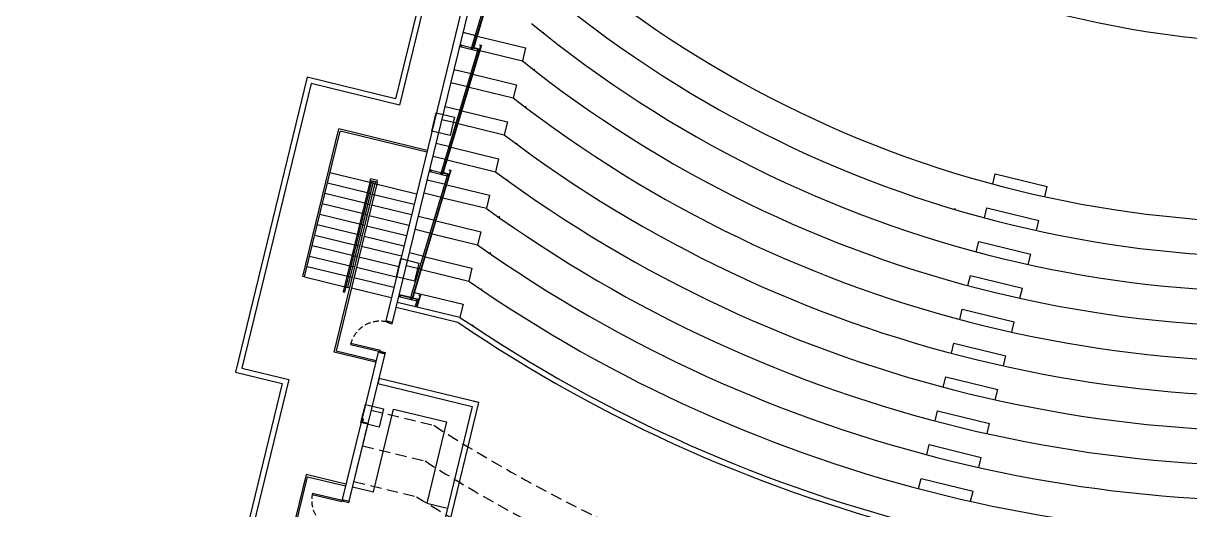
# Model space of a CAD drawing. Header units: feet. Extents: x 50754 to 76410, y 49660 to 67674.
# Drawn here: x 65817 to 67124, y 58726 to 59270 of the extents above; entities that cross this region are included whole.
import ezdxf

# ---------------------------------------------------------------- set-up
doc = ezdxf.new("R2010")
doc.units = ezdxf.units.FT
for name, pattern in [('Amconstr', [9999, 9999, 0]), ('CENTER', [2, 1.25, -0.25, 0.25, -0.25]), ('CENTER2', [28.575, 19.05, -3.175, 3.175, -3.175]), ('HIDDEN', [9.525, 6.35, -3.175])]:
    doc.linetypes.add(name, pattern=pattern)
for name, color, linetype in [('03--GRID', 8, 'CENTER2'), ('arch-win', 40, 'Continuous'), ('COL', 6, 'Continuous'), ('E--CONCRETE-1', 6, 'Continuous'), ('F--BLOCKWALL-3', 253, 'Continuous'), ('FOOTPATH', 1, 'Continuous'), ('L--DOORS-1', 1, 'Continuous'), ('M--HANDRAIL', 9, 'Continuous'), ('M--STAIR', 2, 'Continuous'), ('M--STAIR IDD', 1, 'HIDDEN'), ('N--SANITARY-1', 31, 'Continuous'), ('WALL', 4, 'Continuous')]:
    doc.layers.add(name, color=color, linetype=linetype)
doc.layers.add('F--BLOCKWALL-2', color=3, linetype='Continuous', plot=False)

# ---------------------------------------------------------------- blocks, each defined once
blk = doc.blocks.new('A$C2b783d29')
at = {"color": 253, "linetype": 'ByBlock'}
for p, q in [((1210.7, 1795.2), (1210.7, 1797.2)), ((1332.7, 1743.2), (1332.7, 1747.2))]:
    blk.add_line(p, q, dxfattribs=at)
at = {"color": 253}
for p, q in [((1149.4, 1727.2), (1149.4, 1693.2)), ((1150.9, 1727.1), (1150.9, 1693.2)), ((1148.4, 1693.2), (1149.4, 1693.2)), ((1148.4, 1693.2), (1148.4, 1687.2)), ((1148.4, 1687.2), (1149.9, 1687.2)), ((1149.4, 1693.2), (1149.4, 1691.7)), ((1149.4, 1693.2), (1150.9, 1693.2)), ((1149.4, 1691.7), (1149.9, 1691.7)), ((1149.9, 1691.7), (1149.9, 1687.2)), ((1182.9, 1691.7), (1182.9, 1687.2)), ((1182.9, 1691.7), (1183.4, 1691.7)), ((1182.9, 1687.2), (1184.4, 1687.2)), ((1183.4, 1693.2), (1183.4, 1691.7)), ((1183.4, 1693.2), (1184.4, 1693.2)), ((1184.4, 1693.2), (1184.4, 1687.2))]:
    blk.add_line(p, q, dxfattribs=at)
at = {"color": 253, "linetype": 'HIDDEN'}
blk.add_arc((1149.4, 1693.2), 34, 0, 90, dxfattribs=at)
at = {"layer": '03--GRID', "color": 253, "linetype": 'CENTER', "ltscale": 2}
for p, q in [((1214.3, 1687.2), (1216.3, 1685.2)), ((1216.3, 1687.2), (1214.3, 1685.2)), ((1358.4, 1687.2, 0.2), (1360.4, 1685.2, 0.2)), ((1360.4, 1687.2, 0.2), (1358.4, 1685.2, 0.2)), ((1502.5, 1687.2, 0.2), (1504.5, 1685.2, 0.2)), ((1504.5, 1687.2, 0.2), (1502.5, 1685.2, 0.2)), ((1214.3, 1674.2), (1216.3, 1672.1)), ((1216.3, 1674.2), (1214.3, 1672.1)), ((1358.4, 1674.2), (1360.4, 1672.1)), ((1360.4, 1674.2), (1358.4, 1672.1)), ((1502.5, 1674.2), (1504.5, 1672.1)), ((1504.5, 1674.2), (1502.5, 1672.1)), ((1214.3, 1666.6), (1216.3, 1664.5)), ((1216.3, 1666.6), (1214.3, 1664.6)), ((1358.4, 1666.6, 0), (1360.4, 1664.5, 0)), ((1360.4, 1666.6, 0), (1358.4, 1664.6, 0)), ((1502.5, 1666.6, 0), (1504.5, 1664.5, 0)), ((1504.5, 1666.6, 0), (1502.5, 1664.6, 0))]:
    blk.add_line(p, q, dxfattribs=at)
at = {"layer": 'arch-win', "color": 253}
for p, q in [((1214.3, 1687.2), (1214.3, 1666.6)), ((1216.3, 1687.2), (1216.3, 1666.6)), ((1216.3, 1672.1, -0.1), (1216.3, 1687.2, -0.1)), ((1249.6, 1669.8), (1249.6, 1687.2)), ((1264.6, 1669), (1264.6, 1687.2)), ((1291.4, 1667.6), (1291.4, 1687.2)), ((1306.4, 1666.8), (1306.4, 1687.2)), ((1333.5, 1665.4), (1333.5, 1687.2)), ((1348.5, 1664.6), (1348.5, 1687.2)), ((1360.4, 1687.2), (1358.4, 1687.2)), ((1358.4, 1687.2), (1358.4, 1685.2)), ((1360.4, 1685.2), (1360.4, 1687.2)), ((1375.7, 1670.8), (1375.7, 1687.2)), ((1390.7, 1669.8), (1390.7, 1687.2)), ((1418.1, 1668.5), (1418.1, 1687.2)), ((1433.1, 1667.8), (1433.1, 1687.2)), ((1460.7, 1666.3), (1460.7, 1687.2)), ((1475.7, 1665.5), (1475.7, 1687.2)), ((1504.5, 1687.2), (1502.5, 1687.2)), ((1502.5, 1687.2), (1502.5, 1685.2)), ((1504.5, 1685.2), (1504.5, 1687.2)), ((1518.5, 1670.8), (1518.5, 1687.2)), ((1216.3, 1674.2), (1214.3, 1674.2)), ((1214.3, 1674.2), (1214.3, 1672.1)), ((1358.4, 1666.6), (1216.3, 1674.2)), ((1216.3, 1672.1), (1216.3, 1674.2)), ((1358.4, 1685.2), (1358.4, 1666.6)), ((1358.4, 1685.2), (1360.4, 1685.2)), ((1360.4, 1674.2), (1358.4, 1674.2)), ((1358.4, 1674.2), (1358.4, 1672.1)), ((1360.4, 1685.2), (1360.4, 1666.6)), ((1502.5, 1666.6), (1360.4, 1674.2)), ((1360.4, 1672.1), (1360.4, 1674.2)), ((1502.5, 1685.2), (1502.5, 1666.6)), ((1502.5, 1685.2), (1504.5, 1685.2)), ((1504.5, 1674.2), (1502.5, 1674.2)), ((1502.5, 1674.2), (1502.5, 1672.1)), ((1504.5, 1685.2), (1504.5, 1666.6)), ((1646.7, 1666.6), (1504.5, 1674.2)), ((1504.5, 1672.1), (1504.5, 1674.2)), ((1214.3, 1666.6, 0), (1207.9, 1667, 0)), ((1207.9, 1665, 0.1), (1220.8, 1664.3, 0.1)), ((1207.9, 1665, 0.1), (1220.8, 1664.3, 0.1)), ((1207.9, 1664.5, 0.1), (1220.8, 1663.8, 0.1)), ((1207.9, 1664.5, 0.1), (1220.8, 1663.8, 0.1)), ((1214.3, 1672.1), (1216.3, 1672.1)), ((1216.3, 1666.6), (1214.3, 1666.6)), ((1214.3, 1666.6), (1214.3, 1664.6)), ((1214.3, 1664.6), (1216.3, 1664.5)), ((1216.3, 1672.1, 0.1), (1364.9, 1664.3, 0.1)), ((1216.3, 1672.1, 0.1), (1364.9, 1664.3, 0.1)), ((1216.3, 1671.6, 0.1), (1364.9, 1663.8, 0.1)), ((1216.3, 1671.6, 0.1), (1364.9, 1663.8, 0.1)), ((1216.3, 1664.5), (1216.3, 1666.6)), ((1216.8, 1671.5, 0), (1216.8, 1664.5, 0)), ((1220.8, 1663.8, 0.1), (1220.9, 1665.8, 0.1)), ((1221.3, 1663.7, 0.1), (1220.8, 1663.8, 0.1)), ((1220.9, 1665.8, 0.1), (1221.4, 1665.7, 0.1)), ((1221.4, 1665.7, 0.1), (1221.3, 1663.7, 0.1)), ((1358.4, 1672.1), (1360.4, 1672.1)), ((1360.4, 1666.6), (1358.4, 1666.6)), ((1358.4, 1666.6), (1358.4, 1664.6)), ((1358.4, 1664.6), (1360.4, 1664.5)), ((1360.4, 1672.1, 0.1), (1509.1, 1664.3, 0.1)), ((1360.4, 1671.6, 0.1), (1509, 1663.8, 0.1)), ((1360.4, 1664.5), (1360.4, 1666.6)), ((1360.9, 1671.5, 0), (1360.9, 1664.5, 0)), ((1364.9, 1663.8, 0.1), (1365, 1665.8, 0.1)), ((1365.4, 1663.7, 0.1), (1364.9, 1663.8, 0.1)), ((1365, 1665.8, 0.1), (1365.5, 1665.7, 0.1)), ((1365.5, 1665.7, 0.1), (1365.4, 1663.7, 0.1)), ((1502.5, 1672.1), (1504.5, 1672.1)), ((1504.5, 1666.6), (1502.5, 1666.6)), ((1502.5, 1666.6), (1502.5, 1664.6)), ((1502.5, 1664.6), (1504.5, 1664.5)), ((1504.5, 1672.1, 0.1), (1653.2, 1664.3, 0.1)), ((1504.5, 1672.1, 0.1), (1653.2, 1664.3, 0.1)), ((1504.5, 1671.6, 0.1), (1653.2, 1663.8, 0.1)), ((1504.5, 1671.6, 0.1), (1653.2, 1663.8, 0.1)), ((1504.5, 1664.5), (1504.5, 1666.6)), ((1505, 1671.5, 0), (1505, 1664.5, 0)), ((1509, 1663.8, 0.1), (1509.1, 1665.8, 0.1)), ((1509.5, 1663.7, 0.1), (1509, 1663.8, 0.1)), ((1509.1, 1665.8, 0.1), (1509.6, 1665.7, 0.1)), ((1509.6, 1665.7, 0.1), (1509.5, 1663.7, 0.1))]:
    blk.add_line(p, q, dxfattribs=at)
at = {"layer": 'COL', "color": 253}
for p, q in [((1067, 1695.2, 0.1), (1088, 1695.2, 0.1)), ((1067, 1674.2, 0.1), (1067, 1695.2, 0.1)), ((1088, 1695.2, 0.1), (1088, 1674.2, 0.1)), ((1235, 1695.2, 0.1), (1256, 1695.2, 0.1)), ((1235, 1674.2, 0.1), (1235, 1695.2, 0.1)), ((1256, 1695.2, 0.1), (1256, 1674.2, 0.1)), ((1403, 1695.2, 0.1), (1424, 1695.2, 0.1)), ((1403, 1674.2, 0.1), (1403, 1695.2, 0.1)), ((1424, 1695.2, 0.1), (1424, 1674.2, 0.1)), ((1088, 1674.2, 0.1), (1067, 1674.2, 0.1)), ((1256, 1674.2, 0.1), (1235, 1674.2, 0.1)), ((1424, 1674.2, 0.1), (1403, 1674.2, 0.1))]:
    blk.add_line(p, q, dxfattribs=at)
at = {"layer": 'E--CONCRETE-1', "color": 253}
for p, q in [((1203.1, 1598.8), (1202, 1599.3)), ((1244.7, 1598.9), (1243.6, 1599.4)), ((1286.4, 1598.9), (1285.3, 1599.5)), ((1328.2, 1599), (1327.2, 1599.5)), ((1370.3, 1599.1), (1369.2, 1599.6)), ((1412.5, 1599.2), (1411.5, 1599.7)), ((1455, 1599.3), (1453.9, 1599.8)), ((1497.7, 1599.5), (1496.6, 1600)), ((1540.5, 1599.5), (1539.5, 1600)), ((1457.6, 1104.9), (1456.5, 1104.9))]:
    blk.add_line(p, q, dxfattribs=at)
at = {"layer": 'F--BLOCKWALL-2', "color": 253}
for p, q in [((1120, 1687.2), (1114, 1687.2)), ((1114, 1687.2), (1114, 1578.2)), ((1120, 1572.2), (1120, 1687.2)), ((767.2, 1572.2), (1120, 1572.2)), ((1114, 1578.2), (780.5, 1578.2)), ((1114, 1572.2), (1120, 1572.2)), ((1120, 1572.2), (1120, 1578.2))]:
    blk.add_line(p, q, dxfattribs=at)
at = {"layer": 'F--BLOCKWALL-3', "color": 253}
for p, q in [((1088, 1695.2), (978.5, 1695.2)), ((978.5, 1695.2), (978.5, 1687.2)), ((978.5, 1687.2, 0), (1068, 1687.2, 0)), ((1068, 1687.2, 0), (1068, 1693.2, 0)), ((1068, 1693.2, 0), (1071.5, 1693.2, 0)), ((1068, 1687.2), (1148.4, 1687.2)), ((1071.5, 1693.2, 0), (1071.5, 1695.2, 0)), ((1148.4, 1695.2), (1088, 1695.2)), ((1148.4, 1687.2), (1148.4, 1695.2)), ((1560.3, 1695.2), (1184.4, 1695.2)), ((1184.4, 1687.2), (1184.4, 1695.2)), ((1184.4, 1687.2), (1766.8, 1687.2)), ((1201.9, 1687.2), (1201.9, 1616.3)), ((1207.9, 1687.2), (1207.9, 1615.2))]:
    blk.add_line(p, q, dxfattribs=at)
for radius, start, end in [(1647, 159.5263, 200.4737), (1641, 159.4885, 200.5115)]:
    blk.add_arc((2744.8, 1040.2), radius, start, end, dxfattribs=at)
at = {"layer": 'L--DOORS-1', "color": 253}
for p, q in [((976, 1729.1), (976, 1695.2)), ((977.5, 1729.2), (977.5, 1695.2)), ((977.5, 1695.2), (976, 1695.2)), ((977.5, 1693.7), (977, 1693.7)), ((977, 1693.7), (977, 1687.2)), ((978.5, 1687.2), (977, 1687.2)), ((978.5, 1695.2), (977.5, 1695.2)), ((977.5, 1695.2), (977.5, 1693.7)), ((978.5, 1695.2), (978.5, 1687.2))]:
    blk.add_line(p, q, dxfattribs=at)
at = {"layer": 'L--DOORS-1', "color": 253, "linetype": 'HIDDEN'}
blk.add_arc((977.5, 1695.2), 34, 90, 180, dxfattribs=at)
at = {"layer": 'M--HANDRAIL', "color": 253}
for p, q in [((1210.7, 1797.2), (1380.7, 1797.2, 0)), ((1210.7, 1795.2), (1378.7, 1795.2, 0)), ((1378.7, 1695.2), (1378.7, 1795.2, 0)), ((1380.7, 1695.2, 0), (1380.7, 1797.2, 0)), ((996, 1741.2), (853.8, 1741.2)), ((996, 1695.2), (996, 1741.2)), ((1136.7, 1695.2), (1136.7, 1743.2)), ((1136.7, 1743.2), (1332.7, 1743.2)), ((1332.7, 1741.2), (1138.7, 1741.2)), ((1138.7, 1741.2), (1138.7, 1695.2)), ((1204.8, 1749.2), (1204.8, 1747.2)), ((1332.7, 1749.2), (1204.8, 1749.2)), ((1204.8, 1749.2), (1204.8, 1749.2)), ((1204.8, 1747.2), (1332.7, 1747.2)), ((1332.7, 1749.2), (1334.7, 1749.2)), ((1332.7, 1747.2), (1332.7, 1749.2)), ((1332.7, 1743.2), (1332.7, 1741.2)), ((1332.7, 1741.2), (1334.7, 1741.2)), ((1334.7, 1741.2), (1334.7, 1749.2)), ((853.8, 1739.2), (994, 1739.2)), ((994, 1739.2), (994, 1695.2))]:
    blk.add_line(p, q, dxfattribs=at)
at = {"layer": 'M--STAIR', "color": 253}
for p, q in [((1210.7, 1795.2), (1210.7, 1745.2)), ((1222.7, 1795.2), (1222.7, 1745.2)), ((1234.7, 1795.2), (1234.7, 1745.2)), ((1246.7, 1795.2), (1246.7, 1749.2)), ((1258.7, 1795.2), (1258.7, 1749.2)), ((1270.7, 1749.2, 0), (1270.7, 1795.2, 0)), ((1282.7, 1749.2, 0), (1282.7, 1795.2, 0)), ((1294.7, 1749.2, 0), (1294.7, 1795.2, 0)), ((1306.7, 1749.2, 0), (1306.7, 1795.2, 0)), ((1318.7, 1749.2, 0), (1318.7, 1795.2, 0)), ((1330.7, 1749.2, 0), (1330.7, 1795.2, 0)), ((1210.7, 1745.2, 0), (1332.7, 1745.2)), ((1210.7, 1743.2), (1210.7, 1745.2)), ((1210.7, 1745.2, 0), (1330.7, 1745.2, 0)), ((1210.7, 1695.2), (1210.7, 1741.2)), ((1222.7, 1743.2), (1222.7, 1745.2)), ((1222.7, 1695.2), (1222.7, 1741.2)), ((1234.7, 1743.2), (1234.7, 1745.2)), ((1234.7, 1695.2), (1234.7, 1741.2)), ((1246.7, 1747.2), (1246.7, 1745.2)), ((1246.7, 1743.2), (1246.7, 1745.2)), ((1246.7, 1695.2), (1246.7, 1741.2)), ((1258.7, 1747.2), (1258.7, 1745.2)), ((1258.7, 1743.2), (1258.7, 1745.2)), ((1258.7, 1695.2), (1258.7, 1741.2)), ((1270.7, 1745.2, 0), (1270.7, 1747.2, 0)), ((1270.7, 1745.2, 0), (1270.7, 1743.2, 0)), ((1270.7, 1741.2, 0), (1270.7, 1695.2, 0)), ((1282.7, 1745.2, 0), (1282.7, 1747.2, 0)), ((1282.7, 1745.2, 0), (1282.7, 1743.2, 0)), ((1282.7, 1741.2, 0), (1282.7, 1695.2, 0)), ((1294.7, 1745.2, 0), (1294.7, 1747.2, 0)), ((1294.7, 1745.2, 0), (1294.7, 1743.2, 0)), ((1294.7, 1741.2, 0), (1294.7, 1695.2, 0)), ((1306.7, 1745.2, 0), (1306.7, 1747.2, 0)), ((1306.7, 1745.2, 0), (1306.7, 1743.2, 0)), ((1306.7, 1741.2, 0), (1306.7, 1695.2, 0)), ((1318.7, 1745.2, 0), (1318.7, 1747.2, 0)), ((1318.7, 1745.2, 0), (1318.7, 1695.2, 0)), ((1330.7, 1745.2, 0), (1330.7, 1747.2, 0)), ((1330.7, 1745.2, 0), (1330.7, 1695.2, 0)), ((1222.9, 1671.2), (1222.9, 1615.2)), ((1249.6, 1669.8), (1249.6, 1615.2)), ((1264.6, 1669), (1264.6, 1615.2)), ((1291.4, 1667.6), (1291.4, 1615.2)), ((1306.4, 1666.8), (1306.4, 1615.2)), ((1333.5, 1665.4), (1333.5, 1615.2)), ((1348.5, 1664.6), (1348.5, 1615.2)), ((1375.7, 1670.8), (1375.7, 1615.2)), ((1390.7, 1670), (1390.7, 1615.2)), ((1418.1, 1668.5), (1418.1, 1615.2)), ((1433.1, 1667.8), (1433.1, 1615.2)), ((1460.7, 1666.3), (1460.7, 1615.2)), ((1475.7, 1665.5), (1475.7, 1615.2)), ((1503.5, 1664.1), (1503.5, 1615.2)), ((1518.5, 1670.8), (1518.5, 1615.2)), ((1222.9, 1615.2), (1207.9, 1615.2)), ((1264.6, 1615.2), (1249.6, 1615.2)), ((1306.4, 1615.2), (1291.4, 1615.2)), ((1348.5, 1615.2), (1333.5, 1615.2)), ((1390.7, 1615.2), (1375.7, 1615.2)), ((1433.1, 1615.2), (1418.1, 1615.2)), ((1475.7, 1615.2), (1460.7, 1615.2)), ((1518.5, 1615.2), (1503.5, 1615.2)), ((1143.2, 1070.2), (1154.8, 1070.2)), ((1154.8, 1070.2), (1154.8, 1010.2)), ((1182.2, 1070.2), (1193.8, 1070.2)), ((1193.8, 1070.2), (1193.8, 1010.2)), ((1221.2, 1070.2), (1232.8, 1070.2)), ((1232.8, 1070.2), (1232.8, 1010.2)), ((1260.2, 1070.2), (1271.8, 1070.2)), ((1271.8, 1070.2), (1271.8, 1010.2)), ((1299.2, 1070.2), (1310.8, 1070.2)), ((1310.8, 1070.2), (1310.8, 1010.2)), ((1338.2, 1070.2), (1349.8, 1070.2)), ((1349.8, 1070.2), (1349.8, 1010.2)), ((1377.2, 1070.2), (1388.8, 1070.2)), ((1388.8, 1070.2), (1388.8, 1010.2)), ((1416.2, 1070.2), (1427.8, 1070.2)), ((1427.8, 1070.2), (1427.8, 1010.2)), ((1455.2, 1070.2), (1466.8, 1070.2)), ((1466.8, 1070.2), (1466.8, 1010.2)), ((1494.2, 1070.2), (1505.8, 1070.2)), ((1505.8, 1070.2), (1505.8, 1010.2)), ((1143.2, 1010.2), (1154.8, 1010.2)), ((1182.2, 1010.2), (1193.8, 1010.2)), ((1221.2, 1010.2), (1232.8, 1010.2)), ((1260.2, 1010.2), (1271.8, 1010.2)), ((1299.2, 1010.2), (1310.8, 1010.2)), ((1338.2, 1010.2), (1349.8, 1010.2)), ((1377.2, 1010.2), (1388.8, 1010.2)), ((1416.2, 1010.2), (1427.8, 1010.2)), ((1455.2, 1010.2), (1466.8, 1010.2)), ((1494.2, 1010.2), (1505.8, 1010.2))]:
    blk.add_line(p, q, dxfattribs=at)
for centre, radius, start, end in [((2744.8, 1040.2), 1602, 158.9657, 201.0343), ((2744.8, 1040.2), 1563, 158.4149, 201.5851), ((2744.8, 1040.2), 1524, 157.8337, 202.1663), ((2744.8, 1040.2), 1485, 157.2193, 202.7807), ((2744.8, 1040.2), 1446, 156.5687, 203.4313), ((2744.8, 1040.2), 1407, 155.8786, 204.1214), ((2744.8, 1040.2), 1368, 155.1451, 204.8549), ((2744.8, 1040.2), 1329, 154.3638, 205.6362), ((2744.8, 1040.2), 1290, 153.5295, 206.4705), ((2744.8, 1040.2), 1251, 152.6366, 207.1831), ((2860.9, 1040.2), 1164, 158.1762, 201.8238)]:
    blk.add_arc(centre, radius, start, end, dxfattribs=at)
at = {"layer": 'M--STAIR IDD', "color": 253}
blk.add_line((997.5, 1687.2), (1066.5, 1687.2), dxfattribs=at)
at = {"layer": 'M--STAIR IDD', "color": 253, "ltscale": 2}
for p, q in [((1001.2, 1687.2), (1001.2, 1615.2)), ((1042.3, 1687.2), (1042.3, 1615.2)), ((1083.5, 1687.2), (1083.5, 1615.2))]:
    blk.add_line(p, q, dxfattribs=at)
for radius, start, end in [(1836, 161.749, 198.251), (1797, 161.3384, 198.6616), (1758, 160.9086, 199.0914)]:
    blk.add_arc((2744.8, 1040.2), radius, start, end, dxfattribs=at)
at = {"layer": 'N--SANITARY-1', "color": 253}
for p, q in [((995, 1687.2), (995, 1663.2)), ((995, 1663.2), (1090.5, 1663.2)), ((1090.5, 1663.2), (1090.5, 1602.2)), ((1090.5, 1602.2), (996.9, 1602.2)), ((996.9, 1602.2), (996.9, 1578.2))]:
    blk.add_line(p, q, dxfattribs=at)

msp = doc.modelspace()

# ---------------------------------------------------------------- linework, layer by layer
at = {"layer": 'FOOTPATH', "color": 253, "elevation": 0.01704}
for points in [[(67885.6226, 59364.75647), (68003.66664, 59849.59315), (67632.14955, 59940.04706), (67676.36348, 60121.64487, 1), (67052.58563, 60273.51715), (67010.97387, 60102.60713), (66593.05246, 60204.35918), (66612.92486, 60285.98018), (66361.27617, 60347.24952), (66341.40376, 60265.62853), (66302.18081, 60275.17821, 1), (66116.37139, 59512.01198), (66140.52065, 59506.13232), (66106.65743, 59367.04754), (66268.44525, 59327.65677), (66233.97427, 59186.07571), (66134.86937, 59210.20495), (66054.43856, 58879.85525), (66106.90585, 58867.08095), (65979.90682, 58345.46383), (66026.54442, 58334.1089), (65943.91014, 57994.70901), (66405.24729, 57882.38645)], [(67879.7929, 59366.17584), (67996.41757, 59845.18282), (67624.90048, 59935.63673), (67670.53378, 60123.06423, 1), (67058.41533, 60272.09778), (67015.3842, 60095.35806), (66585.80339, 60199.94885), (66605.6758, 60281.56984), (66365.6865, 60340.00046), (66345.81409, 60258.37946), (66300.76144, 60269.34851, 1), (66117.79076, 59517.84168), (66147.76971, 59510.54265), (66113.9065, 59371.45787), (66275.69432, 59332.06711), (66238.3846, 59178.82665), (66139.27971, 59202.95589), (66061.68762, 58884.26559), (66114.15492, 58871.49128), (65987.15589, 58349.87416), (66033.79349, 58338.51923), (65951.15921, 57999.11935), (66406.66665, 57888.21615)]]:
    msp.add_lwpolyline(points, format="xyb", dxfattribs=at)

# ---------------------------------------------------------------- block references
at = {"layer": 'WALL', "color": 253, "linetype": 'Amconstr', "lineweight": 25, "rotation": 76.31633277806492}
msp.add_blockref('A$C2b783d29', (67589.70836, 57385.58811, 0.01704), dxfattribs=at)

doc.saveas('drawing.dxf')
